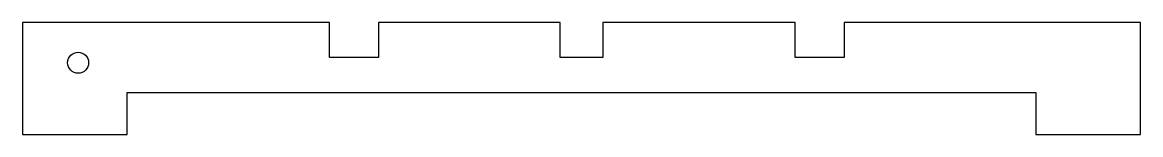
# Model space of a CAD drawing. Header units: millimetres. Extents: x -80 to 80, y -8 to 8.
import ezdxf

# ---------------------------------------------------------------- set-up
doc = ezdxf.new("R2010")
doc.units = ezdxf.units.MM
doc.layers.get('0').update_dxf_attribs({"linetype": 'CONTINUOUS'})

msp = doc.modelspace()

# ---------------------------------------------------------------- linework, layer by layer
msp.add_lwpolyline([(-29.06, 7.5), (-29.06, 2.5), (-36.06, 2.5), (-36.06, 7.5), (-80, 7.5), (-80, -8.5), (-65, -8.5), (-65, -2.5), (65, -2.5), (65, -8.5), (80, -8.5), (80, 7.5), (37.56, 7.5), (37.56, 2.5), (30.56, 2.5), (30.56, 7.5), (3.05, 7.5), (3.05, 2.5), (-3.05, 2.5), (-3.05, 7.5)], close=True)
msp.add_circle((-72.02, 1.75), 1.5)

doc.saveas('drawing.dxf')
